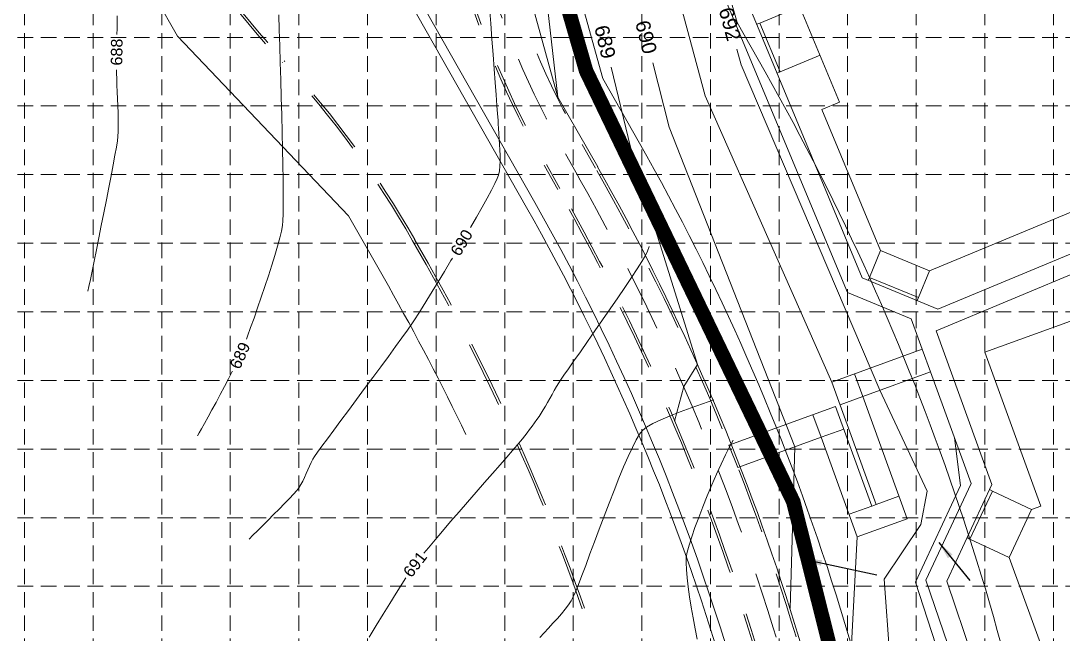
# Model space of a CAD drawing. Header units: feet. Extents: x 16394 to 17307, y 17282 to 17854.
# Drawn here: x 16593.4 to 16809.9, y 17501.2 to 17628.6 of the extents above; entities that cross this region are included whole.
import ezdxf
from ezdxf.enums import TextEntityAlignment as Align

# ---------------------------------------------------------------- set-up
doc = ezdxf.new("R2010")
doc.units = ezdxf.units.FT
doc.header["$MEASUREMENT"] = 0
for name, pattern in [('DGN Style 2', [22.939223, 13.763534, -9.175689]), ('DGN Style 5', [16.057456, 6.881767, -9.175689]), ('HIDDEN', [0.375, 0.25, -0.125])]:
    doc.linetypes.add(name, pattern=pattern)
for name, color, linetype, lineweight in [('_0', 1, 'Continuous', 0), ('Level 1', 7, 'Continuous', 0), ('Level 17', 7, 'Continuous', 0), ('Level 21', 7, 'Continuous', 0), ('Level 25', 7, 'Continuous', 0), ('Level 35', 7, 'Continuous', 0), ('Level 38', 7, 'Continuous', 0), ('Level 4', 7, 'Continuous', 0), ('Level 41', 7, 'Continuous', 0), ('Level 5', 7, 'Continuous', 0)]:
    doc.layers.add(name, color=color, linetype=linetype, lineweight=lineweight)
doc.layers.add('GRID', color=254, linetype='HIDDEN')
doc.layers.add('LIMITS OF DISTURBANCE', color=1, linetype='HIDDEN')
doc.styles.get("Standard").update_dxf_attribs({"font": 'ARIAL.TTF'})
doc.styles.add('Style-ENGINEERING', font='ENGINEERING.shx')
doc.dimstyles.get("Standard").update_dxf_attribs({"dimtxt": 0.18, "dimasz": 0.18, "dimexe": 0.18, "dimexo": 0.0625, "dimgap": 0.09, "dimtad": 0, "dimtih": 1, "dimtoh": 1, "dimdec": 4, "dimzin": 0, "dimdsep": 46, "dimtxsty": 'Standard', "dimcen": 0.09, "dimadec": 0, "dimazin": 0, "dimtfac": 1, "dimtdec": 4, "dimtofl": 0, "dimtmove": 0, "dimatfit": 3, "dimfxl": 0, "dimtolj": 1, "dimtzin": 0, "dimarcsym": 0})

msp = doc.modelspace()

# ---------------------------------------------------------------- linework, layer by layer
at = {"layer": 'GRID', "color": 252, "linetype": 'HIDDEN', "lineweight": 0, "ltscale": 12.9}
for p, q in [((16594.18, 17838.88), (16594.18, 17340.07)), ((16608.43, 17838.88), (16608.43, 17340.07)), ((16622.68, 17838.88), (16622.68, 17340.07)), ((16636.93, 17838.88), (16636.93, 17340.07)), ((16651.18, 17838.88), (16651.18, 17340.07)), ((16665.43, 17838.88), (16665.43, 17340.07)), ((16679.68, 17838.88), (16679.68, 17340.07)), ((16693.93, 17838.88), (16693.93, 17340.07)), ((16708.18, 17838.88), (16708.18, 17340.07)), ((16722.43, 17838.88), (16722.43, 17340.07)), ((16736.68, 17838.88), (16736.68, 17340.07)), ((16750.93, 17838.88), (16750.93, 17340.07)), ((16765.18, 17838.88), (16765.18, 17340.07)), ((16779.43, 17838.88), (16779.43, 17340.07)), ((16793.68, 17838.88), (16793.68, 17340.07)), ((16807.93, 17838.88), (16807.93, 17340.07)), ((16408.93, 17539.63), (17292.43, 17539.63)), ((16408.93, 17525.38), (17292.43, 17525.38)), ((16408.93, 17511.13), (17292.43, 17511.13))]:
    msp.add_line(p, q, dxfattribs=at)
at = {"layer": 'GRID', "color": 7, "linetype": 'HIDDEN', "lineweight": 0, "ltscale": 12.9}
for p, q in [((16408.93, 17625.13), (17292.43, 17625.13)), ((16408.93, 17610.88), (17292.43, 17610.88)), ((16408.93, 17596.63), (17292.43, 17596.63)), ((16408.93, 17582.38), (17292.43, 17582.38)), ((16408.93, 17568.13), (17292.43, 17568.13)), ((16408.93, 17553.88), (17292.43, 17553.88))]:
    msp.add_line(p, q, dxfattribs=at)
at = {"layer": 'Level 1', "color": 7, "linetype": 'Continuous', "lineweight": 0}
for p, q in [((16691.18, 17662.4), (16705, 17612.74)), ((16705, 17612.74), (16713.25, 17598.21))]:
    msp.add_line(p, q, dxfattribs=at)
at = {"layer": 'Level 1', "color": 35, "linetype": 'DGN Style 5', "lineweight": 0}
for p, q in [((16613.44, 17629.63), (16613.4, 17627)), ((16647.01, 17629.79), (16647.11, 17626.7)), ((16690.8, 17631.35), (16691.04, 17628.04)), ((16691.04, 17628.04), (16691.28, 17624.76)), ((16613.4, 17627), (16613.38, 17625.75)), ((16647.11, 17626.7), (16647.22, 17623.38)), ((16647.22, 17623.38), (16647.32, 17619.89)), ((16691.28, 17624.76), (16691.52, 17621.57)), ((16691.52, 17621.57), (16691.76, 17618.54)), ((16647.32, 17619.89), (16647.43, 17616.29)), ((16613.31, 17618.38), (16613.31, 17617.72)), ((16613.31, 17617.72), (16613.34, 17616.52)), ((16691.76, 17618.54), (16691.97, 17615.72)), ((16613.34, 17616.52), (16613.39, 17615.21)), ((16613.39, 17615.21), (16613.45, 17613.82)), ((16647.43, 17616.29), (16647.53, 17612.64)), ((16691.97, 17615.72), (16692.16, 17613.19)), ((16613.45, 17613.82), (16613.52, 17612.37)), ((16613.52, 17612.37), (16613.58, 17610.91)), ((16647.53, 17612.64), (16647.63, 17608.99)), ((16692.16, 17613.19), (16692.33, 17611)), ((16613.58, 17610.91), (16613.63, 17609.47)), ((16692.33, 17611), (16692.46, 17609.23)), ((16613.63, 17609.47), (16613.66, 17608.08)), ((16613.66, 17608.08), (16613.67, 17606.77)), ((16647.63, 17608.99), (16647.72, 17605.4)), ((16692.46, 17609.23), (16692.55, 17607.92)), ((16692.55, 17607.92), (16692.59, 17607.15)), ((16613.67, 17606.77), (16613.65, 17605.58)), ((16692.59, 17607.15), (16692.64, 17606.19)), ((16692.64, 17606.19), (16692.71, 17605.15)), ((16613.48, 17603.66), (16613.27, 17602.33)), ((16613.59, 17604.55), (16613.48, 17603.66)), ((16613.65, 17605.58), (16613.59, 17604.55)), ((16647.72, 17605.4), (16647.79, 17601.94)), ((16692.71, 17605.15), (16692.79, 17604.05)), ((16692.79, 17604.05), (16692.87, 17602.91)), ((16613.27, 17602.33), (16612.97, 17600.64)), ((16647.79, 17601.94), (16647.85, 17598.66)), ((16692.87, 17602.91), (16692.94, 17601.75)), ((16692.94, 17601.75), (16692.98, 17600.6)), ((16612.97, 17600.64), (16612.6, 17598.63)), ((16692.99, 17599.48), (16692.94, 17598.41)), ((16692.98, 17600.6), (16692.99, 17599.48)), ((16612.6, 17598.63), (16612.18, 17596.38)), ((16647.85, 17598.66), (16647.9, 17595.62)), ((16692.83, 17597.41), (16692.65, 17596.5)), ((16692.94, 17598.41), (16692.83, 17597.41)), ((16612.18, 17596.38), (16611.7, 17593.93)), ((16647.9, 17595.62), (16647.92, 17592.88)), ((16692.39, 17595.8), (16691.89, 17594.75)), ((16692.65, 17596.5), (16692.39, 17595.8)), ((16611.7, 17593.93), (16611.2, 17591.36)), ((16647.92, 17592.88), (16647.92, 17590.49)), ((16691.18, 17593.37), (16690.29, 17591.73)), ((16691.89, 17594.75), (16691.18, 17593.37)), ((16611.2, 17591.36), (16610.67, 17588.71)), ((16690.29, 17591.73), (16689.25, 17589.86)), ((16610.67, 17588.71), (16610.14, 17586.06)), ((16647.89, 17588.51), (16647.84, 17587.01)), ((16647.92, 17590.49), (16647.89, 17588.51)), ((16689.25, 17589.86), (16688.09, 17587.82)), ((16647.84, 17587.01), (16647.75, 17586.03)), ((16688.09, 17587.82), (16686.84, 17585.65)), ((16610.14, 17586.06), (16609.62, 17583.47)), ((16647.54, 17584.9), (16647.19, 17583.46)), ((16647.75, 17586.03), (16647.54, 17584.9)), ((16609.62, 17583.47), (16609.11, 17580.98)), ((16647.19, 17583.46), (16646.73, 17581.76)), ((16609.11, 17580.98), (16608.64, 17578.68)), ((16646.17, 17579.86), (16645.54, 17577.8)), ((16646.73, 17581.76), (16646.17, 17579.86)), ((16723.16, 17579.85), (16722.43, 17578.61)), ((16723.6, 17580.71), (16723.16, 17579.85)), ((16723.95, 17581.69), (16723.6, 17580.71)), ((16608.64, 17578.68), (16608.22, 17576.6)), ((16645.54, 17577.8), (16644.84, 17575.63)), ((16682.77, 17578.77), (16681.42, 17576.52)), ((16683.09, 17579.3), (16682.77, 17578.77)), ((16722.43, 17578.61), (16721.45, 17577.06)), ((16608.22, 17576.6), (16607.86, 17574.83)), ((16644.84, 17575.63), (16644.11, 17573.4)), ((16681.42, 17576.52), (16680.12, 17574.37)), ((16721.45, 17577.06), (16720.26, 17575.24)), ((16607.57, 17573.41), (16607.37, 17572.4)), ((16607.86, 17574.83), (16607.57, 17573.41)), ((16644.11, 17573.4), (16643.36, 17571.16)), ((16680.12, 17574.37), (16678.89, 17572.36)), ((16720.26, 17575.24), (16718.91, 17573.21)), ((16643.36, 17571.16), (16642.6, 17568.96)), ((16678.89, 17572.36), (16677.77, 17570.54)), ((16718.91, 17573.21), (16717.43, 17571.03)), ((16642.6, 17568.96), (16641.87, 17566.84)), ((16676.79, 17568.94), (16675.96, 17567.63)), ((16677.77, 17570.54), (16676.79, 17568.94)), ((16717.43, 17571.03), (16715.87, 17568.76)), ((16641.87, 17566.84), (16641.16, 17564.87)), ((16675.96, 17567.63), (16675.33, 17566.65)), ((16715.87, 17568.76), (16714.27, 17566.45)), ((16641.16, 17564.87), (16640.51, 17563.08)), ((16674.66, 17565.66), (16673.73, 17564.34)), ((16675.33, 17566.65), (16674.66, 17565.66)), ((16714.27, 17566.45), (16712.68, 17564.15)), ((16640.51, 17563.08), (16640.27, 17562.42)), ((16672.59, 17562.74), (16671.25, 17560.9)), ((16673.73, 17564.34), (16672.59, 17562.74)), ((16712.68, 17564.15), (16711.13, 17561.94)), ((16671.25, 17560.9), (16669.78, 17558.88)), ((16711.13, 17561.94), (16709.67, 17559.85)), ((16669.78, 17558.88), (16668.19, 17556.72)), ((16709.67, 17559.85), (16708.33, 17557.95)), ((16668.19, 17556.72), (16666.53, 17554.47)), ((16707.17, 17556.29), (16706.23, 17554.94)), ((16708.33, 17557.95), (16707.17, 17556.29)), ((16636.56, 17554.2), (16635.72, 17552.6)), ((16637.34, 17555.73), (16636.56, 17554.2)), ((16637.37, 17555.77), (16637.34, 17555.73)), ((16666.53, 17554.47), (16664.83, 17552.18)), ((16705.54, 17553.94), (16705.15, 17553.36)), ((16706.23, 17554.94), (16705.54, 17553.94)), ((16635.72, 17552.6), (16634.84, 17550.96)), ((16664.83, 17552.18), (16663.14, 17549.89)), ((16704.24, 17551.81), (16703.77, 17550.98)), ((16704.7, 17552.61), (16704.24, 17551.81)), ((16705.15, 17553.36), (16704.7, 17552.61)), ((16634.84, 17550.96), (16633.97, 17549.33)), ((16663.14, 17549.89), (16661.48, 17547.66)), ((16703.3, 17550.14), (16702.84, 17549.31)), ((16703.77, 17550.98), (16703.3, 17550.14)), ((16737.39, 17549.85), (16735.03, 17549.03)), ((16633.11, 17547.76), (16632.31, 17546.29)), ((16633.97, 17549.33), (16633.11, 17547.76)), ((16661.48, 17547.66), (16659.9, 17545.53)), ((16701.94, 17547.76), (16701.51, 17547.07)), ((16702.38, 17548.51), (16701.94, 17547.76)), ((16702.84, 17549.31), (16702.38, 17548.51)), ((16730.41, 17547.35), (16728.28, 17546.51)), ((16732.68, 17548.2), (16730.41, 17547.35)), ((16735.03, 17549.03), (16732.68, 17548.2)), ((16632.31, 17546.29), (16631.58, 17544.97)), ((16659.9, 17545.53), (16658.43, 17543.55)), ((16700.6, 17545.74), (16700.12, 17545.05)), ((16701.07, 17546.42), (16700.6, 17545.74)), ((16701.51, 17547.07), (16701.07, 17546.42)), ((16726.35, 17545.69), (16724.71, 17544.91)), ((16728.28, 17546.51), (16726.35, 17545.69)), ((16630.48, 17542.99), (16630.15, 17542.41)), ((16630.96, 17543.86), (16630.48, 17542.99)), ((16631.58, 17544.97), (16630.96, 17543.86)), ((16658.43, 17543.55), (16657.11, 17541.76)), ((16698.6, 17543), (16698.09, 17542.35)), ((16699.11, 17543.68), (16698.6, 17543)), ((16699.61, 17544.36), (16699.11, 17543.68)), ((16700.12, 17545.05), (16699.61, 17544.36)), ((16722.54, 17543.5), (16721.95, 17542.74)), ((16723.42, 17544.17), (16722.54, 17543.5)), ((16724.71, 17544.91), (16723.42, 17544.17)), ((16657.11, 17541.76), (16655.98, 17540.22)), ((16697.21, 17541.26), (16696.52, 17540.44)), ((16697.61, 17541.73), (16697.21, 17541.26)), ((16698.09, 17542.35), (16697.61, 17541.73)), ((16721.24, 17541.55), (16720.45, 17539.98)), ((16721.95, 17542.74), (16721.24, 17541.55)), ((16741.38, 17541.47), (16740.62, 17540.08)), ((16655.08, 17538.97), (16654.43, 17538.06)), ((16655.98, 17540.22), (16655.08, 17538.97)), ((16695.55, 17539.33), (16694.35, 17537.95)), ((16696.52, 17540.44), (16695.55, 17539.33)), ((16720.45, 17539.98), (16719.58, 17538.09)), ((16740.62, 17540.08), (16739.78, 17538.4)), ((16653.7, 17536.85), (16653.35, 17536.1)), ((16654.08, 17537.54), (16653.7, 17536.85)), ((16654.43, 17538.06), (16654.08, 17537.54)), ((16694.35, 17537.95), (16692.96, 17536.36)), ((16719.58, 17538.09), (16718.64, 17535.92)), ((16738.87, 17536.49), (16737.92, 17534.4)), ((16739.78, 17538.4), (16738.87, 17536.49)), ((16652.67, 17534.53), (16652.33, 17533.74)), ((16653.01, 17535.32), (16652.67, 17534.53)), ((16653.35, 17536.1), (16653.01, 17535.32)), ((16691.41, 17534.58), (16689.75, 17532.68)), ((16692.96, 17536.36), (16691.41, 17534.58)), ((16718.64, 17535.92), (16717.67, 17533.55)), ((16737.92, 17534.4), (16736.96, 17532.2)), ((16651.6, 17532.24), (16651.18, 17531.58)), ((16651.98, 17532.97), (16651.6, 17532.24)), ((16652.33, 17533.74), (16651.98, 17532.97)), ((16689.75, 17532.68), (16688.01, 17530.68)), ((16717.67, 17533.55), (16716.65, 17531.02)), ((16736.96, 17532.2), (16736.01, 17529.93)), ((16650.06, 17530.25), (16649.2, 17529.33)), ((16650.73, 17531.02), (16650.06, 17530.25)), ((16651.18, 17531.58), (16650.73, 17531.02)), ((16688.01, 17530.68), (16686.23, 17528.63)), ((16716.65, 17531.02), (16715.63, 17528.37)), ((16648.2, 17528.29), (16647.09, 17527.17)), ((16649.2, 17529.33), (16648.2, 17528.29)), ((16686.23, 17528.63), (16684.45, 17526.58)), ((16715.63, 17528.37), (16714.6, 17525.68)), ((16736.01, 17529.93), (16735.09, 17527.66)), ((16645.94, 17526.01), (16644.77, 17524.84)), ((16647.09, 17527.17), (16645.94, 17526.01)), ((16684.45, 17526.58), (16682.7, 17524.56)), ((16714.6, 17525.68), (16713.58, 17522.99)), ((16735.09, 17527.66), (16734.23, 17525.44)), ((16643.63, 17523.71), (16642.57, 17522.66)), ((16644.77, 17524.84), (16643.63, 17523.71)), ((16682.7, 17524.56), (16681.03, 17522.61)), ((16734.23, 17525.44), (16733.45, 17523.33)), ((16641.62, 17521.72), (16640.83, 17520.93)), ((16642.57, 17522.66), (16641.62, 17521.72)), ((16681.03, 17522.61), (16679.48, 17520.79)), ((16713.58, 17522.99), (16712.6, 17520.36)), ((16732.78, 17521.39), (16732.24, 17519.67)), ((16733.45, 17523.33), (16732.78, 17521.39)), ((16679.48, 17520.79), (16678.08, 17519.12)), ((16712.6, 17520.36), (16711.65, 17517.84)), ((16732.24, 17519.67), (16731.86, 17518.22)), ((16678.08, 17519.12), (16677.13, 17517.98)), ((16711.65, 17517.84), (16710.77, 17515.48)), ((16731.66, 17517.11), (16731.61, 17516.02)), ((16731.86, 17518.22), (16731.66, 17517.11)), ((16710.77, 17515.48), (16709.96, 17513.35)), ((16731.61, 17516.02), (16731.67, 17514.6)), ((16673.39, 17512.86), (16672.56, 17511.56)), ((16709.96, 17513.35), (16709.24, 17511.48)), ((16731.67, 17514.6), (16731.82, 17512.92)), ((16731.82, 17512.92), (16732.04, 17511.02)), ((16672.56, 17511.56), (16671.37, 17509.67)), ((16709.24, 17511.48), (16708.62, 17509.95)), ((16732.04, 17511.02), (16732.34, 17508.96)), ((16671.37, 17509.67), (16670.07, 17507.58)), ((16708.12, 17508.8), (16707.75, 17508.08)), ((16708.62, 17509.95), (16708.12, 17508.8)), ((16732.34, 17508.96), (16732.69, 17506.79)), ((16670.07, 17507.58), (16668.69, 17505.33)), ((16706.51, 17506.37), (16705.73, 17505.43)), ((16707.2, 17507.26), (16706.51, 17506.37)), ((16707.75, 17508.08), (16707.2, 17507.26)), ((16732.69, 17506.79), (16733.08, 17504.56)), ((16668.69, 17505.33), (16667.25, 17502.98)), ((16704.87, 17504.46), (16703.96, 17503.46)), ((16705.73, 17505.43), (16704.87, 17504.46)), ((16733.08, 17504.56), (16733.5, 17502.32)), ((16667.25, 17502.98), (16665.78, 17500.57)), ((16703.03, 17502.46), (16702.12, 17501.46)), ((16703.96, 17503.46), (16703.03, 17502.46)), ((16733.5, 17502.32), (16733.94, 17500.12)), ((16702.12, 17501.46), (16701.23, 17500.5))]:
    msp.add_line(p, q, dxfattribs=at)
at = {"layer": 'Level 1', "color": 7, "linetype": 'Continuous', "lineweight": 0}
msp.add_arc((16300.18, 17363.68), 475, 6.0978, 29.5867, dxfattribs=at)
at = {"layer": 'Level 17', "color": 7, "linetype": 'Continuous', "lineweight": 0}
for p, q in [((16751.19, 17641.25), (16763.48, 17611.7)), ((16746.91, 17628.1), (16755.22, 17631.56)), ((16746.91, 17628.1), (16751.14, 17617.94)), ((16751.14, 17617.94), (16759.45, 17621.4)), ((16763.48, 17611.7), (16759.79, 17610.17)), ((16759.79, 17610.17), (16771.99, 17580.83)), ((16782.16, 17576.63), (16844.95, 17602.75)), ((16769.7, 17575.28), (16771.99, 17580.83)), ((16782.16, 17576.63), (16771.99, 17580.83)), ((16779.87, 17571.09), (16782.16, 17576.63)), ((16779.87, 17571.09), (16769.7, 17575.28)), ((16793.67, 17559.74), (16818.11, 17568.62)), ((16793.67, 17559.74), (16805.28, 17527.79)), ((16795.25, 17530.91), (16790.59, 17520.95)), ((16795.25, 17530.91), (16803.4, 17527.1)), ((16803.4, 17527.1), (16805.28, 17527.79)), ((16803.4, 17527.1), (16798.75, 17517.14)), ((16790.59, 17520.95), (16798.75, 17517.14)), ((16798.75, 17517.14), (16807.62, 17492.7))]:
    msp.add_line(p, q, dxfattribs=at)
at = {"layer": 'Level 21', "color": 7, "linetype": 'Continuous', "lineweight": 0}
for p, q in [((16625.96, 17625.36), (16595.51, 17678.99)), ((16625.96, 17625.36), (16595.51, 17678.99)), ((16661.52, 17588.06), (16625.96, 17625.36)), ((16661.52, 17588.06), (16625.96, 17625.36)), ((16669.77, 17573.52), (16661.52, 17588.06))]:
    msp.add_line(p, q, dxfattribs=at)
msp.add_arc((16218.52, 17318.38), 518.38, 25.6313, 29.4845, dxfattribs=at)
at = {"layer": 'Level 25', "color": 7, "linetype": 'Continuous', "lineweight": 0}
for p, q in [((16729.8, 17672.82), (16742.21, 17628.21)), ((16700.48, 17666.26), (16714.3, 17616.61)), ((16742.21, 17628.21), (16748.03, 17617.96)), ((16714.3, 17616.61), (16721.95, 17603.15))]:
    msp.add_line(p, q, dxfattribs=at)
for radius, start in [(515, 8.2282), (485, 6.0978)]:
    msp.add_arc((16300.18, 17363.68), radius, start, 29.5867, dxfattribs=at)
at = {"layer": 'Level 35', "color": 7, "linetype": 'DGN Style 2', "lineweight": 0}
for p, q in [((16710.02, 17602.89), (16712.81, 17597.96)), ((16706.54, 17600.91), (16709.34, 17595.99)), ((16702.19, 17598.44), (16704.99, 17593.52)), ((16702.63, 17598.69), (16705.42, 17593.77)), ((16674.8, 17582.89), (16677.6, 17577.97)), ((16675.23, 17583.14), (16678.03, 17578.21))]:
    msp.add_line(p, q, dxfattribs=at)
for centre, radius, start, end in [((16794.64, 17755.63), 200, 210.7188, 222.7437), ((16794.64, 17755.63), 199.5, 210.7384, 222.7437), ((16876.55, 17697.44), 191.5, 196.4297, 209.5867), ((16876.55, 17697.44), 200.5, 196.4297, 209.5867), ((16876.55, 17697.44), 200, 196.4297, 209.5867), ((16876.55, 17697.44), 195.5, 196.4297, 209.5867), ((16500.88, 17484.14), 200, 29.5867, 42.7437), ((16500.88, 17484.14), 200.5, 29.5867, 42.7437), ((16300.18, 17363.68), 474.5, 0.1558, 29.5867), ((16300.18, 17363.68), 470.5, 0.1571, 29.5867), ((16300.18, 17363.68), 465.5, 16.0145, 29.5867), ((16300.18, 17363.68), 466, 16.0145, 29.5867), ((16300.18, 17363.68), 434, 16.1802, 29.5867), ((16300.18, 17363.68), 434.5, 16.1802, 29.5867)]:
    msp.add_arc(centre, radius, start, end, dxfattribs=at)
at = {"layer": 'Level 38', "color": 7, "linetype": 'Continuous', "lineweight": 0}
for p, q in [((16725.13, 17668.31), (16765.15, 17572.11)), ((16730.38, 17666.1), (16768.2, 17575.18)), ((16746.29, 17627.84), (16746.91, 17628.1)), ((16750.52, 17617.69), (16751.14, 17617.94)), ((16783.91, 17568.7), (16863.97, 17602)), ((16783.54, 17564.21), (16865.96, 17598.5)), ((16783.91, 17568.7), (16768.2, 17575.18)), ((16769.45, 17574.66), (16769.7, 17575.28)), ((16778.4, 17566.64), (16765.15, 17572.11)), ((16779.62, 17570.47), (16779.87, 17571.09)), ((16778.4, 17566.64), (16780.69, 17560.35)), ((16783.54, 17564.21), (16795.14, 17532.27)), ((16761.89, 17553.52), (16780.69, 17560.35)), ((16780.69, 17560.35), (16782.39, 17555.65)), ((16766.59, 17555.23), (16768.3, 17550.53)), ((16768.3, 17550.53), (16782.39, 17555.65)), ((16782.39, 17555.65), (16790.82, 17532.46)), ((16761.89, 17553.52), (16771.11, 17528.14)), ((16763.6, 17548.82), (16768.3, 17550.53)), ((16768.3, 17550.53), (16777.51, 17525.15)), ((16740.53, 17540.44), (16762.66, 17548.48)), ((16762.66, 17548.48), (16770.17, 17527.8)), ((16757.96, 17546.77), (16759.66, 17542.07)), ((16759.66, 17542.07), (16764.36, 17543.78)), ((16742.37, 17535.79), (16759.66, 17542.07)), ((16759.66, 17542.07), (16767.17, 17521.39)), ((16740.53, 17540.44), (16742.37, 17535.79)), ((16790.82, 17532.46), (16781.45, 17512.4)), ((16795.14, 17532.27), (16785.75, 17512.17)), ((16794.64, 17531.2), (16795.25, 17530.91)), ((16765.47, 17526.09), (16770.17, 17527.8)), ((16770.17, 17527.8), (16771.11, 17528.14)), ((16771.11, 17528.14), (16775.81, 17529.85)), ((16767.17, 17521.39), (16777.51, 17525.15)), ((16789.99, 17521.23), (16790.59, 17520.95)), ((16781.45, 17512.4), (16800.82, 17455.82)), ((16785.75, 17512.17), (16804.05, 17458.72))]:
    msp.add_line(p, q, dxfattribs=at)
at = {"layer": 'Level 41', "color": 5, "linetype": 'Continuous', "lineweight": 0, "flags": 128}
for points in [[(16643.78, 17686.12), (16698.47, 17589.82)], [(16649.72, 17679.72), (16700.2, 17590.8)]]:
    msp.add_lwpolyline(points, dxfattribs=at)
at = {"layer": 'Level 41', "color": 5, "linetype": 'Continuous', "lineweight": 0}
for radius, start in [(460, 14.8217), (458, 16.782)]:
    msp.add_arc((16300.18, 17363.68), radius, start, 29.5867, dxfattribs=at)
at = {"layer": 'Level 5', "color": 35, "linetype": 'Continuous', "lineweight": 0}
for p, q in [((16722.55, 17661.41), (16735.55, 17612.95)), ((16701.19, 17646.09), (16705, 17612.74)), ((16742.14, 17622.7), (16743.03, 17619.4)), ((16716.05, 17618.96), (16720.59, 17600.04)), ((16724.68, 17619.85), (16728.07, 17606.5)), ((16743.03, 17619.4), (16771.89, 17551.83)), ((16735.55, 17612.95), (16761.89, 17553.52)), ((16728.07, 17606.5), (16754.22, 17540.09)), ((16733.98, 17557.2), (16720.59, 17600.04)), ((16733.98, 17557.2), (16731.13, 17552.6)), ((16731.13, 17552.6), (16729.19, 17545.42)), ((16781.73, 17530.88), (16771.89, 17551.83)), ((16788.62, 17532.08), (16787.36, 17541.97)), ((16753.21, 17506.5), (16754.22, 17540.09)), ((16788.62, 17532.08), (16779.25, 17512.02)), ((16781.73, 17530.88), (16780.4, 17523.95)), ((16780.4, 17523.95), (16772.74, 17512.58)), ((16767.17, 17521.39), (16765.21, 17484.23)), ((16772.74, 17512.58), (16774.34, 17491.61)), ((16779.25, 17512.02), (16786.72, 17488.99))]:
    msp.add_line(p, q, dxfattribs=at)
at = {"layer": 'LIMITS OF DISTURBANCE', "lineweight": 0, "ltscale": 40, "const_width": 3}
msp.add_lwpolyline([(17011.22, 17758.91), (16981.94, 17741.82), (16977.59, 17750.14), (16968.09, 17744.43), (16972.93, 17736.98), (16859.1, 17672.1), (16794.2, 17786.74), (16791.49, 17784.86), (16772.26, 17819.91), (16767.67, 17828.42), (16746.49, 17821.09), (16660.85, 17773.81), (16656.89, 17768.83), (16640.11, 17746), (16645.17, 17711.91), (16660.97, 17711.87), (16677.65, 17682.67), (16690.5, 17688.47), (16710.85, 17618.16), (16753.89, 17528.69), (16777.2, 17436.2), (16754.5, 17455.94), (16764.11, 17360.05)], dxfattribs=at)

# ---------------------------------------------------------------- texts
at = {"layer": 'Level 1', "color": 35, "linetype": 'Continuous', "lineweight": 0}
for s, rotation, p in [('688', 89.3767, (16614.49, 17619.26)), ('690', 59.4266, (16684.58, 17579.48)), ('689', 65.8583, (16638.88, 17556.01)), ('691', 52.5041, (16674.55, 17512.75))]:
    msp.add_text(s, height=2.4, rotation=rotation, dxfattribs=at).set_placement(p)
at = {"layer": 'Level 4', "color": 35, "linetype": 'Continuous', "lineweight": 0}
for s, rotation, p in [('692', 285.1879, (16740.73, 17627.89)), ('689', 283.4966, (16714.79, 17624.19)), ('690', 284.2424, (16723.33, 17625.18))]:
    msp.add_text(s, height=3, rotation=rotation, dxfattribs=at).set_placement(p, align=Align.MIDDLE_CENTER)

# ---------------------------------------------------------------- leaders
at = {"layer": '_0', "color": 7, "linetype": 'Continuous', "lineweight": 0}
for points in [[(16784.12, 17520.24), (16790.58, 17512.3)], [(16756.08, 17516.76), (16771.22, 17513.54)]]:
    msp.add_leader(points, dimstyle='Standard', override={"dimtxt": 3, "dimasz": 3.75, "dimgap": 0, "dimtad": 1, "dimtxsty": 'Style-ENGINEERING'}, dxfattribs=at)

doc.saveas('drawing.dxf')
